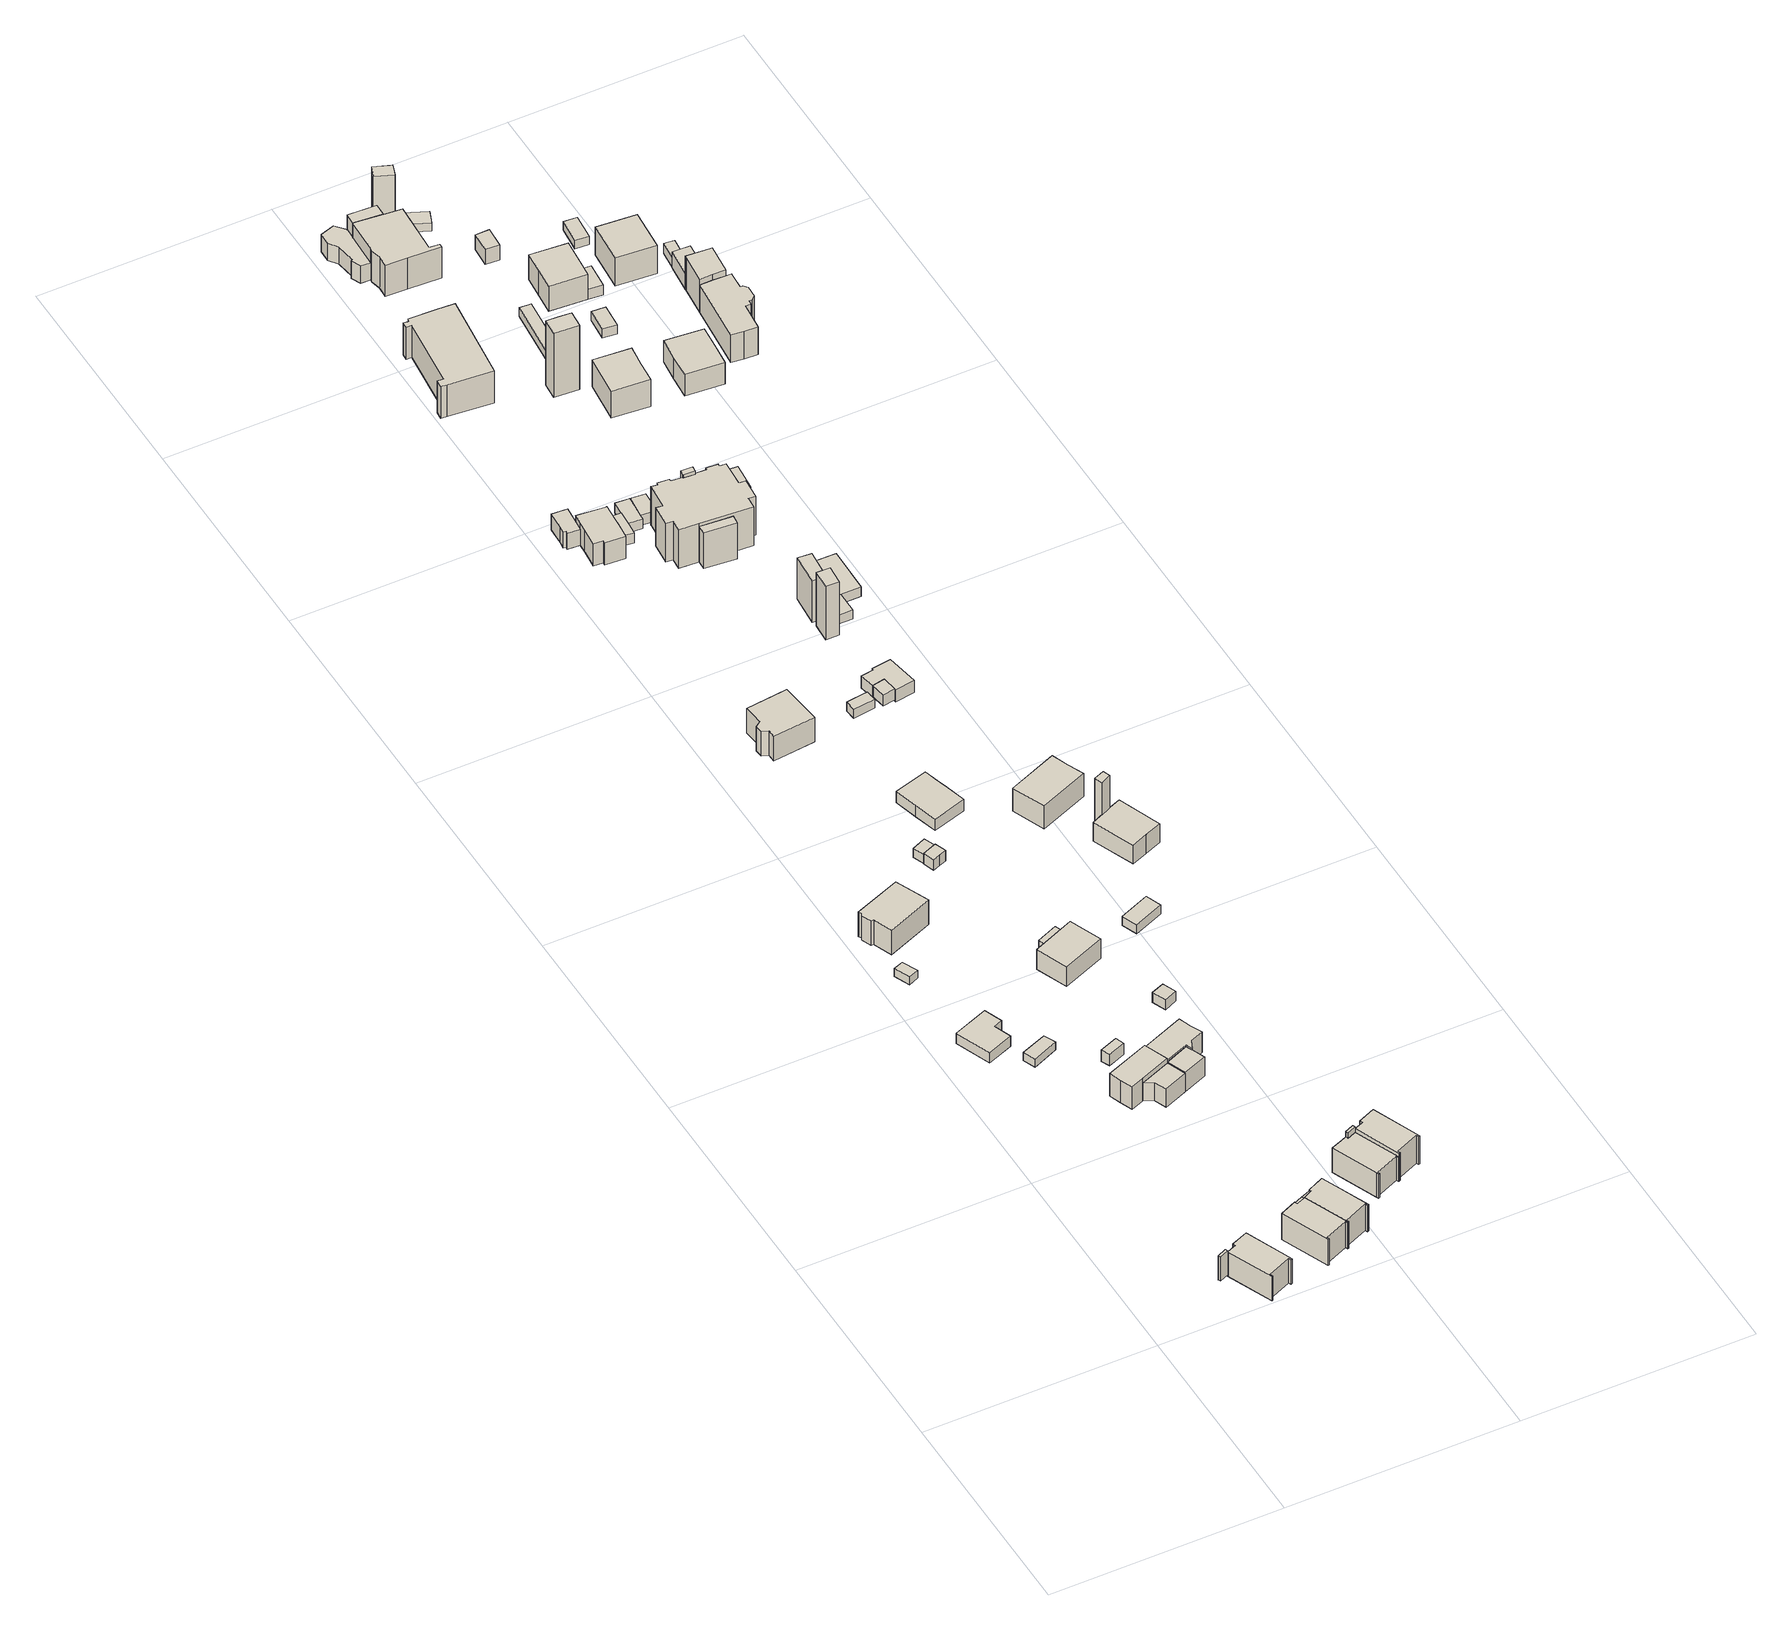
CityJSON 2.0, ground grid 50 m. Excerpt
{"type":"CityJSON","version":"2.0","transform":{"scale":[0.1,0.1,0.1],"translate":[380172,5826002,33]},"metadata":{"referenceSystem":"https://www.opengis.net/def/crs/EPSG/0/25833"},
"CityObjects":{
"building1":{"type":"Building","attributes":{"Gemeindeschluessel":"11000012","BezugspunktDach":"2200","function":"51009_1610","measuredHeight":6.21,"storeysAboveGround":0},"address":[{"country":"Germany","locality":"Berlin"}],"geometry":[{"type":"Solid","lod":"1","boundaries":[[[[0,1,2,3]],[[4,5,6,7]],[[4,7,3,2]],[[5,4,2,1]],[[6,5,1,0]],[[7,6,0,3]]]]}]},
"building2":{"type":"Building","attributes":{"Gemeindeschluessel":"11000012","BezugspunktDach":"2200","function":"51009_1610","measuredHeight":3,"storeysAboveGround":0},"address":[{"country":"Germany","locality":"Berlin"}],"geometry":[{"type":"Solid","lod":"1","boundaries":[[[[8,9,10,11]],[[12,13,5,4]],[[12,4,11,10]],[[13,12,10,9]],[[5,13,9,8]],[[4,5,8,11]]]]}]},
"building3":{"type":"Building","attributes":{"Gemeindeschluessel":"11000012","BezugspunktDach":"2200","function":"31001_1010","measuredHeight":7.41,"storeysAboveGround":2},"address":[{"country":"Germany","locality":"Berlin","thoroughfareNumber":"28G","thoroughfareName":"Beatestraße"}],"geometry":[{"type":"Solid","lod":"1","boundaries":[[[[14,15,16,17,18,19,20,21,22,23]],[[24,25,26,27,28,29,30,31,32,33]],[[24,33,23,22]],[[25,24,22,21]],[[26,25,21,20]],[[27,26,20,19]],[[28,27,19,18]],[[29,28,18,17]],[[30,29,17,16]],[[31,30,16,15]],[[32,31,15,14]],[[33,32,14,23]]]]}]},
"building4":{"type":"Building","attributes":{"Gemeindeschluessel":"11000012","BezugspunktDach":"2200","function":"31001_1010","measuredHeight":2.62,"storeysAboveGround":1},"address":[{"country":"Germany","locality":"Berlin","thoroughfareNumber":"32 (1)","thoroughfareName":"Beatestraße"}],"geometry":[{"type":"Solid","lod":"1","boundaries":[[[[34,35,36,37,38,39]],[[40,41,42,43,44,45]],[[40,45,39,38]],[[41,40,38,37]],[[42,41,37,36]],[[43,42,36,35]],[[44,43,35,34]],[[45,44,34,39]]]]}]},
"building5":{"type":"Building","attributes":{"Gemeindeschluessel":"11000012","BezugspunktDach":"2200","function":"31001_2000","measuredHeight":1.93,"storeysAboveGround":1},"address":[{"country":"Germany","locality":"Berlin","thoroughfareNumber":"32A (2)","thoroughfareName":"Beatestraße"}],"geometry":[{"type":"Solid","lod":"1","boundaries":[[[[46,47,48,49]],[[50,51,52,53]],[[50,53,49,48]],[[51,50,48,47]],[[52,51,47,46]],[[53,52,46,49]]]]}]},
"building6":{"type":"Building","attributes":{"Gemeindeschluessel":"11000012","BezugspunktDach":"2200","function":"31001_1010","measuredHeight":6.67,"storeysAboveGround":2},"address":[{"country":"Germany","locality":"Berlin","thoroughfareNumber":"28H","thoroughfareName":"Beatestraße"}],"geometry":[{"type":"Solid","lod":"1","boundaries":[[[[54,55,56,57,58,59,60,61,62,63]],[[64,65,66,67,68,69,70,71,72,73]],[[64,73,63,62]],[[65,64,62,61]],[[66,65,61,60]],[[67,66,60,59]],[[68,67,59,58]],[[69,68,58,57]],[[70,69,57,56]],[[71,70,56,55]],[[72,71,55,54]],[[73,72,54,63]]]]}]},
"building7":{"type":"Building","attributes":{"Gemeindeschluessel":"11000012","BezugspunktDach":"2200","function":"31001_2463","measuredHeight":2.04,"storeysAboveGround":1},"address":[{"country":"Germany","locality":"Berlin","thoroughfareNumber":"31 (1)","thoroughfareName":"Beatestraße"}],"geometry":[{"type":"Solid","lod":"1","boundaries":[[[[74,75,76,77]],[[78,79,80,81]],[[78,81,77,76]],[[79,78,76,75]],[[80,79,75,74]],[[81,80,74,77]]]]}]},
"building8":{"type":"Building","attributes":{"Gemeindeschluessel":"11000012","BezugspunktDach":"2200","function":"51009_1610","measuredHeight":6.1,"storeysAboveGround":0},"address":[{"country":"Germany","locality":"Berlin"}],"geometry":[{"type":"Solid","lod":"1","boundaries":[[[[82,83,84,85]],[[86,87,88,89]],[[86,89,85,84]],[[87,86,84,83]],[[88,87,83,82]],[[89,88,82,85]]]]}]},
"building9":{"type":"Building","attributes":{"Gemeindeschluessel":"11000012","BezugspunktDach":"2200","function":"51009_1610","measuredHeight":6.1,"storeysAboveGround":0},"address":[{"country":"Germany","locality":"Berlin"}],"geometry":[{"type":"Solid","lod":"1","boundaries":[[[[83,90,91,84]],[[92,93,87,86]],[[92,86,84,91]],[[93,92,91,90]],[[87,93,90,83]],[[86,87,83,84]]]]}]},
"building10":{"type":"Building","attributes":{"Gemeindeschluessel":"11000012","BezugspunktDach":"2200","function":"31001_1010","measuredHeight":7.32,"storeysAboveGround":1},"address":[{"country":"Germany","locality":"Berlin","thoroughfareNumber":"33","thoroughfareName":"Beatestraße"}],"geometry":[{"type":"Solid","lod":"1","boundaries":[[[[94,95,96,97,98,99,100,101]],[[102,103,104,105,106,107,108,109]],[[102,109,101,100]],[[103,102,100,99]],[[104,103,99,98]],[[105,104,98,97]],[[106,105,97,96]],[[107,106,96,95]],[[108,107,95,94]],[[109,108,94,101]]]]}]},
"building11":{"type":"Building","attributes":{"Gemeindeschluessel":"11000012","BezugspunktDach":"2200","function":"31001_1010","measuredHeight":6.8,"storeysAboveGround":2},"address":[{"country":"Germany","locality":"Berlin","thoroughfareNumber":"28J","thoroughfareName":"Beatestraße"}],"geometry":[{"type":"Solid","lod":"1","boundaries":[[[[110,111,112,113,114,115,116,117,118,119]],[[120,121,122,123,124,125,126,127,67,66]],[[120,66,119,118]],[[121,120,118,117]],[[122,121,117,116]],[[123,122,116,115]],[[124,123,115,114]],[[125,124,114,113]],[[126,125,113,112]],[[127,126,112,111]],[[67,127,111,110]],[[66,67,110,119]]]]}]},
"building12":{"type":"Building","attributes":{"Gemeindeschluessel":"11000012","function":"31001_1010"},"address":[{"country":"Germany","locality":"Berlin","thoroughfareNumber":"30A","thoroughfareName":"Beatestraße"}],"children":["building12-1","building12-2"]},
"building12-1":{"type":"BuildingPart","attributes":{"BezugspunktDach":"2200","measuredHeight":6.79,"storeysAboveGround":1},"parents":["building12"],"geometry":[{"type":"MultiSurface","lod":"1","boundaries":[[[128,129,130,131,132,133,134]],[[135,136,137,138,139,140,141]],[[135,141,134,133]],[[136,135,133,132]],[[137,136,132,131]],[[138,142,143,131,130]],[[139,138,130,129]],[[140,139,129,128]],[[141,140,128,134]],[[143,142,138,137]]]}]},
"building12-2":{"type":"BuildingPart","attributes":{"BezugspunktDach":"2200","measuredHeight":4.73,"storeysAboveGround":1},"parents":["building12"],"geometry":[{"type":"Solid","lod":"1","boundaries":[[[[144,145,146,143,142]],[[137,147,148,149,138]],[[147,137,143,146]],[[148,147,146,145]],[[149,148,145,144]],[[138,149,144,142]],[[142,143,137,138]]]]}]},
"building13":{"type":"Building","attributes":{"Gemeindeschluessel":"11000012","BezugspunktDach":"2200","function":"31001_2000","measuredHeight":2.87,"storeysAboveGround":1},"address":[{"country":"Germany","locality":"Berlin","thoroughfareNumber":"31 (2)","thoroughfareName":"Beatestraße"}],"geometry":[{"type":"Solid","lod":"1","boundaries":[[[[150,151,152,153]],[[154,155,156,157]],[[154,157,153,152]],[[155,154,152,151]],[[156,155,151,150]],[[157,156,150,153]]]]}]},
"building14":{"type":"Building","attributes":{"Gemeindeschluessel":"11000012","function":"31001_1010"},"address":[{"country":"Germany","locality":"Berlin","thoroughfareNumber":"30B","thoroughfareName":"Beatestraße"}],"children":["building14-1","building14-2"]},
"building14-1":{"type":"BuildingPart","attributes":{"BezugspunktDach":"2200","measuredHeight":6.43,"storeysAboveGround":1},"parents":["building14"],"geometry":[{"type":"MultiSurface","lod":"1","boundaries":[[[158,159,160,161,162,163,164,165,166]],[[167,168,169,170,171,172,137,136,135]],[[167,135,166,165]],[[168,167,165,164]],[[169,168,164,163]],[[170,169,163,162]],[[171,170,162,161]],[[173,174,175,171,161,160]],[[137,172,160,159],[137,176,174,172]],[[136,137,159,158]],[[135,136,158,166]],[[172,171,175,174,173]],[[176,137,172,174]]]}]},
"building14-2":{"type":"BuildingPart","attributes":{"BezugspunktDach":"2200","measuredHeight":4.87,"storeysAboveGround":1},"parents":["building14"],"geometry":[{"type":"Solid","lod":"1","boundaries":[[[[177,178,175,174,176]],[[172,171,179,147,137]],[[179,171,175,178]],[[147,179,178,177]],[[137,147,177,176]],[[174,172,137,176]],[[171,172,174,175]]]]}]},
"building15":{"type":"Building","attributes":{"Gemeindeschluessel":"11000012","BezugspunktDach":"2200","function":"31001_1010","measuredHeight":6.65,"storeysAboveGround":2},"address":[{"country":"Germany","locality":"Berlin","thoroughfareNumber":"28K","thoroughfareName":"Beatestraße"}],"geometry":[{"type":"Solid","lod":"1","boundaries":[[[[180,181,182,183,184,185,186,187,188,189,190,191,192]],[[193,194,195,196,197,198,199,200,201,202,203,204,205]],[[193,205,192,191]],[[194,193,191,190]],[[195,194,190,189]],[[196,195,189,188]],[[197,196,188,187]],[[198,197,187,186]],[[199,198,186,185]],[[200,199,185,184]],[[201,200,184,183]],[[202,201,183,182]],[[203,202,182,181]],[[204,203,181,180]],[[205,204,180,192]]]]}]},
"building16":{"type":"Building","attributes":{"Gemeindeschluessel":"11000012","BezugspunktDach":"2200","function":"51009_1610","measuredHeight":7.13,"storeysAboveGround":0},"address":[{"country":"Germany","locality":"Berlin"}],"geometry":[{"type":"Solid","lod":"1","boundaries":[[[[206,207,208,209]],[[210,211,212,213]],[[210,213,209,208]],[[211,210,208,207]],[[212,211,207,206]],[[213,212,206,209]]]]}]},
"building17":{"type":"Building","attributes":{"Gemeindeschluessel":"11000012","BezugspunktDach":"2200","function":"31001_1010","measuredHeight":5.87,"storeysAboveGround":1},"address":[{"country":"Germany","locality":"Berlin","thoroughfareNumber":"5A","thoroughfareName":"Theresenweg"}],"geometry":[{"type":"Solid","lod":"1","boundaries":[[[[214,215,216,217,218]],[[219,220,221,222,223]],[[219,223,218,217]],[[220,219,217,216]],[[221,220,216,215]],[[222,221,215,214]],[[223,222,214,218]]]]}]},
"building18":{"type":"Building","attributes":{"Gemeindeschluessel":"11000012","BezugspunktDach":"2200","function":"31001_2463","measuredHeight":1.94,"storeysAboveGround":1},"address":[{"country":"Germany","locality":"Berlin","thoroughfareNumber":"5A (1)","thoroughfareName":"Theresenweg"}],"geometry":[{"type":"Solid","lod":"1","boundaries":[[[[224,225,226,227]],[[228,229,230,231]],[[228,231,227,226]],[[229,228,226,225]],[[230,229,225,224]],[[231,230,224,227]]]]}]},
"building19":{"type":"Building","attributes":{"Gemeindeschluessel":"11000012","BezugspunktDach":"2200","function":"31001_2723","measuredHeight":2.32,"storeysAboveGround":1},"address":[{"country":"Germany","locality":"Berlin","thoroughfareNumber":"34A (1)","thoroughfareName":"Beatestraße"}],"geometry":[{"type":"Solid","lod":"1","boundaries":[[[[232,233,234,235]],[[236,237,238,239]],[[236,239,235,234]],[[237,236,234,233]],[[238,237,233,232]],[[239,238,232,235]]]]}]},
"building20":{"type":"Building","attributes":{"Gemeindeschluessel":"11000012","BezugspunktDach":"2200","function":"31001_2000","measuredHeight":3.48,"storeysAboveGround":1},"address":[{"country":"Germany","locality":"Berlin","thoroughfareNumber":"33 (1)","thoroughfareName":"Beatestraße"}],"geometry":[{"type":"Solid","lod":"1","boundaries":[[[[240,241,242,243,244,245]],[[246,247,248,249,250,251]],[[246,251,245,244]],[[247,246,244,243]],[[248,247,243,242]],[[249,248,242,241]],[[250,249,241,240]],[[251,250,240,245]]]]}]},
"building21":{"type":"Building","attributes":{"Gemeindeschluessel":"11000012","BezugspunktDach":"2200","function":"51009_1610","measuredHeight":3,"storeysAboveGround":0},"address":[{"country":"Germany","locality":"Berlin"}],"geometry":[{"type":"Solid","lod":"1","boundaries":[[[[252,253,254,255]],[[256,257,258,259]],[[256,259,255,254]],[[257,256,254,253]],[[258,257,253,252]],[[259,258,252,255]]]]}]},
"building22":{"type":"Building","attributes":{"Gemeindeschluessel":"11000012","BezugspunktDach":"2200","function":"31001_1010","measuredHeight":7.22,"storeysAboveGround":2},"address":[{"country":"Germany","locality":"Berlin","thoroughfareNumber":"28L","thoroughfareName":"Beatestraße"}],"geometry":[{"type":"Solid","lod":"1","boundaries":[[[[260,261,262,263,264,265,266,267,268,269]],[[270,271,272,273,274,275,276,277,198,196]],[[270,196,269,268]],[[271,270,268,267]],[[272,271,267,266]],[[273,272,266,265]],[[274,273,265,264]],[[275,274,264,263]],[[276,275,263,262]],[[277,276,262,261]],[[198,277,261,260]],[[196,198,260,269]]]]}]},
"building23":{"type":"Building","attributes":{"Gemeindeschluessel":"11000012","BezugspunktDach":"2200","function":"31001_1010","measuredHeight":8.98,"storeysAboveGround":2},"address":[{"country":"Germany","locality":"Berlin","thoroughfareNumber":"36A","thoroughfareName":"Beatestraße"}],"geometry":[{"type":"Solid","lod":"1","boundaries":[[[[278,279,280,281,282,283,284,285,286,287]],[[288,289,290,291,292,293,294,295,296,297]],[[288,297,287,286]],[[289,288,286,285]],[[290,289,285,284]],[[291,290,284,283]],[[292,291,283,282]],[[293,292,282,281]],[[294,293,281,280]],[[295,294,280,279]],[[296,295,279,278]],[[297,296,278,287]]]]}]},
"building24":{"type":"Building","attributes":{"Gemeindeschluessel":"11000012","BezugspunktDach":"2200","function":"31001_2000","measuredHeight":2.51,"storeysAboveGround":1},"address":[{"country":"Germany","locality":"Berlin","thoroughfareNumber":"31 (3)","thoroughfareName":"Beatestraße"}],"geometry":[{"type":"Solid","lod":"1","boundaries":[[[[298,299,300,301]],[[302,303,304,305]],[[302,305,301,300]],[[303,302,300,299]],[[304,303,299,298]],[[305,304,298,301]]]]}]},
"building25":{"type":"Building","attributes":{"Gemeindeschluessel":"11000012","BezugspunktDach":"2200","function":"31001_1313","measuredHeight":3.42,"storeysAboveGround":1},"address":[{"country":"Germany","locality":"Berlin","thoroughfareNumber":"34A","thoroughfareName":"Beatestraße"}],"geometry":[{"type":"Solid","lod":"1","boundaries":[[[[306,307,308,309,310,311,312]],[[313,314,315,316,317,318,319]],[[313,319,312,311]],[[314,313,311,310]],[[315,314,310,309]],[[316,315,309,308]],[[317,316,308,307]],[[318,317,307,306]],[[319,318,306,312]]]]}]},
"building26":{"type":"Building","attributes":{"Gemeindeschluessel":"11000012","BezugspunktDach":"2200","function":"31001_2463","measuredHeight":4.14,"storeysAboveGround":1},"address":[{"country":"Germany","locality":"Berlin","thoroughfareNumber":"24B (1)","thoroughfareName":"Jörsstraße"}],"geometry":[{"type":"Solid","lod":"1","boundaries":[[[[320,321,322,323,324,325,326,327]],[[328,329,330,331,332,333,334,335]],[[328,335,327,326]],[[329,328,326,325]],[[330,329,325,324]],[[331,330,324,323]],[[332,331,323,322]],[[333,332,322,321]],[[334,333,321,320]],[[335,334,320,327]]]]}]},
"building27":{"type":"Building","attributes":{"Gemeindeschluessel":"11000012","BezugspunktDach":"2200","function":"31001_1010","measuredHeight":6.91,"storeysAboveGround":2},"address":[{"country":"Germany","locality":"Berlin","thoroughfareNumber":"24C","thoroughfareName":"Jörsstraße"}],"geometry":[{"type":"Solid","lod":"1","boundaries":[[[[336,337,338,339,340,341,342,343,344,345,346]],[[347,332,331,348,349,350,351,352,353,354,355]],[[347,355,346,345]],[[332,347,345,344]],[[331,332,344,343]],[[348,331,343,342]],[[349,348,342,341]],[[350,349,341,340]],[[351,350,340,339]],[[352,351,339,338]],[[353,352,338,337]],[[354,353,337,336]],[[355,354,336,346]]]]}]},
"building28":{"type":"Building","attributes":{"Gemeindeschluessel":"11000012","BezugspunktDach":"2200","function":"31001_2463","measuredHeight":2.36,"storeysAboveGround":1},"address":[{"country":"Germany","locality":"Berlin","thoroughfareNumber":"6B (1)","thoroughfareName":"Theresenweg"}],"geometry":[{"type":"Solid","lod":"1","boundaries":[[[[356,357,358,359]],[[360,361,362,363]],[[360,363,359,358]],[[361,360,358,357]],[[362,361,357,356]],[[363,362,356,359]]]]}]},
"building29":{"type":"Building","attributes":{"Gemeindeschluessel":"11000012","BezugspunktDach":"2200","function":"31001_2463","measuredHeight":2.51,"storeysAboveGround":1},"address":[{"country":"Germany","locality":"Berlin","thoroughfareNumber":"3 (1)","thoroughfareName":"Theresenweg"}],"geometry":[{"type":"Solid","lod":"1","boundaries":[[[[364,365,366,367,368]],[[369,370,371,372,373]],[[369,373,368,367]],[[370,369,367,366]],[[371,370,366,365]],[[372,371,365,364]],[[373,372,364,368]]]]}]},
"building30":{"type":"Building","attributes":{"Gemeindeschluessel":"11000012","BezugspunktDach":"2200","function":"31001_2463","measuredHeight":2.53,"storeysAboveGround":1},"address":[{"country":"Germany","locality":"Berlin","thoroughfareNumber":"24C (1)","thoroughfareName":"Jörsstraße"}],"geometry":[{"type":"Solid","lod":"1","boundaries":[[[[374,375,376,377,378,379,380]],[[381,382,383,384,385,386,387]],[[381,387,380,379]],[[382,381,379,378]],[[383,382,378,377]],[[384,383,377,376]],[[385,384,376,375]],[[386,385,375,374]],[[387,386,374,380]]]]}]},
"building31":{"type":"Building","attributes":{"Gemeindeschluessel":"11000012","BezugspunktDach":"2200","function":"51009_1610","measuredHeight":2.84,"storeysAboveGround":0},"address":[{"country":"Germany","locality":"Berlin"}],"geometry":[{"type":"Solid","lod":"1","boundaries":[[[[388,389,390,391]],[[392,393,394,395]],[[392,395,391,390]],[[393,392,390,389]],[[394,393,389,388]],[[395,394,388,391]]]]}]},
"building32":{"type":"Building","attributes":{"Gemeindeschluessel":"11000012","BezugspunktDach":"2200","function":"31001_2463","measuredHeight":2.5,"storeysAboveGround":1},"address":[{"country":"Germany","locality":"Berlin","thoroughfareNumber":"25 (1)","thoroughfareName":"Jörsstraße"}],"geometry":[{"type":"Solid","lod":"1","boundaries":[[[[396,397,398,399,376,375]],[[400,401,402,403,404,405]],[[400,405,375,376]],[[401,400,376,399]],[[402,401,399,398]],[[403,402,398,397]],[[404,403,397,396]],[[405,404,396,375]]]]}]},
"building33":{"type":"Building","attributes":{"Gemeindeschluessel":"11000012","BezugspunktDach":"2200","function":"31001_1010","measuredHeight":7.06,"storeysAboveGround":1},"address":[{"country":"Germany","locality":"Berlin","thoroughfareNumber":"4","thoroughfareName":"Theresenweg"}],"geometry":[{"type":"Solid","lod":"1","boundaries":[[[[406,407,408,409,410]],[[411,412,413,414,415]],[[411,415,410,409]],[[412,411,409,408]],[[413,412,408,407]],[[414,413,407,406]],[[415,414,406,410]]]]}]},
"building34":{"type":"Building","attributes":{"Gemeindeschluessel":"11000012","BezugspunktDach":"2200","function":"31001_1010","measuredHeight":3.03,"storeysAboveGround":1},"address":[{"country":"Germany","locality":"Berlin","thoroughfareNumber":"3","thoroughfareName":"Theresenweg"}],"geometry":[{"type":"Solid","lod":"1","boundaries":[[[[391,390,389,416,417,418,419,420,421]],[[422,423,424,425,426,427,428,429,430]],[[422,430,421,420]],[[423,422,420,419]],[[424,423,419,418]],[[425,424,418,417]],[[426,425,417,416]],[[427,426,416,389]],[[428,427,389,390]],[[429,428,390,391]],[[430,429,391,421]]]]}]},
"building35":{"type":"Building","attributes":{"Gemeindeschluessel":"11000012","BezugspunktDach":"2200","function":"51009_1610","measuredHeight":2.53,"storeysAboveGround":0},"address":[{"country":"Germany","locality":"Berlin"}],"geometry":[{"type":"Solid","lod":"1","boundaries":[[[[431,432,398,433,397]],[[434,435,436,437,438]],[[434,438,397,433]],[[435,434,433,398]],[[436,435,398,432]],[[437,436,432,431]],[[438,437,431,397]]]]}]},
"building36":{"type":"Building","attributes":{"Gemeindeschluessel":"11000012","BezugspunktDach":"2200","function":"31001_1010","measuredHeight":9.89,"storeysAboveGround":2},"address":[{"country":"Germany","locality":"Berlin","thoroughfareNumber":"3","thoroughfareName":"Jörsstraße"}],"geometry":[{"type":"Solid","lod":"1","boundaries":[[[[439,440,441,442,443,444,445,446,447,448,449,450]],[[451,452,453,454,455,456,457,458,459,460,461,462]],[[451,462,450,449]],[[452,451,449,448]],[[453,452,448,447]],[[454,453,447,446]],[[455,454,446,445]],[[456,455,445,444]],[[457,456,444,443]],[[458,457,443,442]],[[459,458,442,441]],[[460,459,441,440]],[[461,460,440,439]],[[462,461,439,450]]]]}]},
"building37":{"type":"Building","attributes":{"Gemeindeschluessel":"11000012","BezugspunktDach":"2200","function":"31001_2000","measuredHeight":12.91,"storeysAboveGround":1},"address":[{"country":"Germany","locality":"Berlin","thoroughfareNumber":"5B (2)","thoroughfareName":"Theresenweg"}],"geometry":[{"type":"Solid","lod":"1","boundaries":[[[[463,464,465,466]],[[467,468,469,470]],[[467,470,466,465]],[[468,467,465,464]],[[469,468,464,463]],[[470,469,463,466]]]]}]},
"building38":{"type":"Building","attributes":{"Gemeindeschluessel":"11000012","BezugspunktDach":"2200","function":"31001_1010","measuredHeight":5.83,"storeysAboveGround":1},"address":[{"country":"Germany","locality":"Berlin","thoroughfareNumber":"5B","thoroughfareName":"Theresenweg"}],"geometry":[{"type":"Solid","lod":"1","boundaries":[[[[471,472,473,474,475,476,477,478]],[[479,480,481,482,483,484,485,486]],[[479,486,478,477]],[[480,479,477,476]],[[481,480,476,475]],[[482,481,475,474]],[[483,482,474,473]],[[484,483,473,472]],[[485,484,472,471]],[[486,485,471,478]]]]}]},
"building39":{"type":"Building","attributes":{"Gemeindeschluessel":"11000012","BezugspunktDach":"2200","function":"31001_2000","measuredHeight":13.74,"storeysAboveGround":1},"address":[{"country":"Germany","locality":"Berlin","thoroughfareNumber":"37 (3)","thoroughfareName":"Beatestraße"}],"geometry":[{"type":"Solid","lod":"1","boundaries":[[[[487,488,489,490]],[[491,492,493,494]],[[491,494,490,489]],[[492,491,489,488]],[[493,492,488,487]],[[494,493,487,490]]]]}]},
"building40":{"type":"Building","attributes":{"Gemeindeschluessel":"11000012","function":"31001_1010"},"address":[{"country":"Germany","locality":"Berlin","thoroughfareNumber":"25","thoroughfareName":"Jörsstraße"}],"children":["building40-1","building40-2"]},
"building40-1":{"type":"BuildingPart","attributes":{"BezugspunktDach":"2200","measuredHeight":12.41,"storeysAboveGround":3},"parents":["building40"],"geometry":[{"type":"MultiSurface","lod":"1","boundaries":[[[495,496,497,498,499,500,501,502,503,504,505,506,507,508,509,510,511,512,513,514,515,516,517,518,519,520,521]],[[522,523,524,525,526,527,528,529,530,531,532,533,534,535,536,537,538,539,540,541,542,543,544,545,546,547,548]],[[522,548,521,520]],[[523,522,520,519]],[[524,523,519,518]],[[525,524,518,517]],[[526,525,517,516]],[[527,526,516,515]],[[528,527,515,514]],[[529,528,514,513]],[[530,529,513,512]],[[531,530,512,511]],[[532,531,511,510]],[[533,532,510,509]],[[534,533,509,508]],[[535,534,508,507]],[[536,535,507,506]],[[537,536,506,505]],[[538,537,505,504]],[[539,538,504,503]],[[540,539,503,502]],[[541,540,502,501]],[[542,541,501,500]],[[543,542,500,499]],[[544,543,499,498]],[[545,549,550,551,544,498,497]],[[546,545,497,496]],[[547,546,496,495]],[[548,547,495,521]],[[551,550,549,545]]]}]},
"building40-2":{"type":"BuildingPart","attributes":{"BezugspunktDach":"2200","measuredHeight":9.13,"storeysAboveGround":3},"parents":["building40"],"geometry":[{"type":"Solid","lod":"1","boundaries":[[[[552,550,549,553]],[[545,551,554,555]],[[545,555,553,549]],[[554,551,550,552]],[[555,554,552,553]],[[551,545,549,550]]]]}]},
"building41":{"type":"Building","attributes":{"Gemeindeschluessel":"11000012","BezugspunktDach":"2200","function":"31001_2463","measuredHeight":10.69,"storeysAboveGround":1},"address":[{"country":"Germany","locality":"Berlin","thoroughfareNumber":"25 (4)","thoroughfareName":"Jörsstraße"}],"geometry":[{"type":"Solid","lod":"1","boundaries":[[[[556,557,558,559]],[[560,561,562,563]],[[560,563,559,558]],[[561,560,558,557]],[[562,561,557,556]],[[563,562,556,559]]]]}]},
"building42":{"type":"Building","attributes":{"Gemeindeschluessel":"11000012","BezugspunktDach":"2200","function":"51009_1610","measuredHeight":10.63,"storeysAboveGround":0},"address":[{"country":"Germany","locality":"Berlin"}],"geometry":[{"type":"Solid","lod":"1","boundaries":[[[[564,565,566,567,568,569]],[[570,571,572,573,574,575]],[[570,575,569,568]],[[571,570,568,567]],[[572,571,567,566]],[[573,572,566,565]],[[574,573,565,564]],[[575,574,564,569]]]]}]},
"building43":{"type":"Building","attributes":{"Gemeindeschluessel":"11000012","BezugspunktDach":"2200","function":"31001_2000","measuredHeight":2.35,"storeysAboveGround":1},"address":[{"country":"Germany","locality":"Berlin","thoroughfareNumber":"2 (2)","thoroughfareName":"Theresenweg"}],"geometry":[{"type":"Solid","lod":"1","boundaries":[[[[576,577,578,579]],[[580,581,582,583]],[[580,583,579,578]],[[581,580,578,577]],[[582,581,577,576]],[[583,582,576,579]]]]}]},
"building44":{"type":"Building","attributes":{"Gemeindeschluessel":"11000012","BezugspunktDach":"2200","function":"31001_2000","measuredHeight":2.39,"storeysAboveGround":1},"address":[{"country":"Germany","locality":"Berlin","thoroughfareNumber":"2 (1)","thoroughfareName":"Theresenweg"}],"geometry":[{"type":"Solid","lod":"1","boundaries":[[[[578,577,584,585,586,587]],[[588,589,590,591,592,593]],[[588,593,587,586]],[[589,588,586,585]],[[590,589,585,584]],[[591,590,584,577]],[[592,591,577,578]],[[593,592,578,587]]]]}]},
"building45":{"type":"Building","attributes":{"Gemeindeschluessel":"11000012","function":"31001_1010"},"address":[{"country":"Germany","locality":"Berlin","thoroughfareNumber":"41","thoroughfareName":"Beatestraße"}],"children":["building45-1","building45-2","building45-3"]},
"building45-1":{"type":"BuildingPart","attributes":{"BezugspunktDach":"2200","measuredHeight":9.05,"storeysAboveGround":2},"parents":["building45"],"geometry":[{"type":"MultiSurface","lod":"1","boundaries":[[[594,595,596,597,598,599,600,601,602,603,604,605]],[[606,607,608,609,610,611,612,613,614,615,616,617]],[[606,617,605,604]],[[618,619,606,604,603]],[[610,609,601,600]],[[611,610,600,599]],[[612,611,599,598]],[[613,612,598,597]],[[614,613,597,596]],[[615,614,596,595]],[[616,615,595,594]],[[617,616,594,605]],[[607,606,619,618]],[[608,607,603,602]],[[609,620,608,602,601]]]}]},
"building45-2":{"type":"BuildingPart","attributes":{"BezugspunktDach":"2200","measuredHeight":4.41,"storeysAboveGround":2},"parents":["building45"],"geometry":[{"type":"MultiSurface","lod":"1","boundaries":[[[621,622,623,624,619,625,626,627,628]],[[629,630,631,632,633,634,635,636,637]],[[629,637,628,627]],[[630,629,627,626]],[[631,630,626,625]],[[632,631,625,638,607,606]],[[633,632,619,624]],[[634,633,624,623]],[[635,634,623,622]],[[636,635,622,621]],[[637,636,621,628]],[[606,607,618,619,639]],[[618,607,638,625]]]}]},
"building45-3":{"type":"BuildingPart","attributes":{"BezugspunktDach":"2200","measuredHeight":8.1,"storeysAboveGround":2},"parents":["building45"],"geometry":[{"type":"MultiSurface","lod":"1","boundaries":[[[640,641,642,643]],[[638,644,609,607]],[[645,625,618,643,642]],[[644,638,642,641]],[[609,644,641,640]],[[603,602,601,640,643]],[[638,607,618,625,645]],[[607,608,602,603]],[[646,608,609,601,602]]]}]},
"building46":{"type":"Building","attributes":{"Gemeindeschluessel":"11000012","BezugspunktDach":"2200","function":"31001_2000","measuredHeight":18.34,"storeysAboveGround":1},"address":[{"country":"Germany","locality":"Berlin","thoroughfareNumber":"3 (1)","thoroughfareName":"Jörsstraße"}],"geometry":[{"type":"Solid","lod":"1","boundaries":[[[[647,648,649,650,651]],[[652,653,654,655,656]],[[652,656,651,650]],[[653,652,650,649]],[[654,653,649,648]],[[655,654,648,647]],[[656,655,647,651]]]]}]},
"building47":{"type":"Building","attributes":{"Gemeindeschluessel":"11000012","BezugspunktDach":"2200","function":"31001_2463","measuredHeight":2.78,"storeysAboveGround":1},"address":[{"country":"Germany","locality":"Berlin","thoroughfareNumber":"25 (3)","thoroughfareName":"Jörsstraße"}],"geometry":[{"type":"Solid","lod":"1","boundaries":[[[[657,658,659,660]],[[661,662,663,664]],[[661,664,660,659]],[[662,661,659,658]],[[663,662,658,657]],[[664,663,657,660]]]]}]},
"building48":{"type":"Building","attributes":{"Gemeindeschluessel":"11000012","BezugspunktDach":"2200","function":"31001_2000","measuredHeight":2.58,"storeysAboveGround":1},"address":[{"country":"Germany","locality":"Berlin","thoroughfareNumber":"3 (2)","thoroughfareName":"Jörsstraße"}],"geometry":[{"type":"Solid","lod":"1","boundaries":[[[[665,666,667,668,669,670]],[[671,672,673,674,675,676]],[[671,676,670,669]],[[672,671,669,668]],[[673,672,668,667]],[[674,673,667,666]],[[675,674,666,665]],[[676,675,665,670]]]]}]},
"building49":{"type":"Building","attributes":{"Gemeindeschluessel":"11000012","BezugspunktDach":"2200","function":"31001_1010","measuredHeight":8.38,"storeysAboveGround":1},"address":[{"country":"Germany","locality":"Berlin","thoroughfareNumber":"2C","thoroughfareName":"Jörsstraße"}],"geometry":[{"type":"Solid","lod":"1","boundaries":[[[[677,678,679,680,681]],[[682,683,684,685,686]],[[682,686,681,680]],[[683,682,680,679]],[[684,683,679,678]],[[685,684,678,677]],[[686,685,677,681]]]]}]},
"building50":{"type":"Building","attributes":{"Gemeindeschluessel":"11000012","BezugspunktDach":"2200","function":"51009_1610","measuredHeight":14.4,"storeysAboveGround":0},"address":[{"country":"Germany","locality":"Berlin"}],"geometry":[{"type":"Solid","lod":"1","boundaries":[[[[687,688,689,690]],[[691,692,693,694]],[[691,694,690,689]],[[692,691,689,688]],[[693,692,688,687]],[[694,693,687,690]]]]}]},
"building51":{"type":"Building","attributes":{"Gemeindeschluessel":"11000012","BezugspunktDach":"2200","function":"31001_2723","measuredHeight":2.11,"storeysAboveGround":1},"address":[{"country":"Germany","locality":"Berlin","thoroughfareNumber":"41 (2)","thoroughfareName":"Beatestraße"}],"geometry":[{"type":"Solid","lod":"1","boundaries":[[[[695,696,697,698,699]],[[700,701,702,703,704]],[[700,704,699,698]],[[701,700,698,697]],[[702,701,697,696]],[[703,702,696,695]],[[704,703,695,699]]]]}]},
"building52":{"type":"Building","attributes":{"Gemeindeschluessel":"11000012","BezugspunktDach":"2200","function":"31001_2000","measuredHeight":3.71,"storeysAboveGround":1},"address":[{"country":"Germany","locality":"Berlin","thoroughfareNumber":"41 (3)","thoroughfareName":"Beatestraße"}],"geometry":[{"type":"Solid","lod":"1","boundaries":[[[[705,706,707,708]],[[709,710,711,712]],[[709,712,708,707]],[[710,709,707,706]],[[711,710,706,705]],[[712,711,705,708]]]]}]},
"building53":{"type":"Building","attributes":{"Gemeindeschluessel":"11000012","BezugspunktDach":"2200","function":"31001_2463","measuredHeight":2.33,"storeysAboveGround":1},"address":[{"country":"Germany","locality":"Berlin","thoroughfareNumber":"2C (1)","thoroughfareName":"Jörsstraße"}],"geometry":[{"type":"Solid","lod":"1","boundaries":[[[[713,714,715,716]],[[717,718,719,720]],[[717,720,716,715]],[[718,717,715,714]],[[719,718,714,713]],[[720,719,713,716]]]]}]},
"building54":{"type":"Building","attributes":{"Gemeindeschluessel":"11000012","BezugspunktDach":"2200","function":"31001_1010","measuredHeight":8.4,"storeysAboveGround":1},"address":[{"country":"Germany","locality":"Berlin","thoroughfareNumber":"2B","thoroughfareName":"Jörsstraße"}],"geometry":[{"type":"Solid","lod":"1","boundaries":[[[[721,722,723,724,725,726]],[[727,728,729,730,731,732]],[[727,732,726,725]],[[728,727,725,724]],[[729,728,724,723]],[[730,729,723,722]],[[731,730,722,721]],[[732,731,721,726]]]]}]},
"building55":{"type":"Building","attributes":{"Gemeindeschluessel":"11000012","BezugspunktDach":"2200","function":"31001_1010","measuredHeight":8.07,"storeysAboveGround":1},"address":[{"country":"Germany","locality":"Berlin","thoroughfareNumber":"2","thoroughfareName":"Jörsstraße"}],"geometry":[{"type":"Solid","lod":"1","boundaries":[[[[733,734,735,736,737,738]],[[739,740,741,742,743,744]],[[739,744,738,737]],[[740,739,737,736]],[[741,740,736,735]],[[742,741,735,734]],[[743,742,734,733]],[[744,743,733,738]]]]}]},
"building56":{"type":"Building","attributes":{"Gemeindeschluessel":"11000012","BezugspunktDach":"2200","function":"31001_2463","measuredHeight":3.06,"storeysAboveGround":1},"address":[{"country":"Germany","locality":"Berlin","thoroughfareNumber":"2B (1)","thoroughfareName":"Jörsstraße"}],"geometry":[{"type":"Solid","lod":"1","boundaries":[[[[745,746,747,748]],[[749,750,751,731]],[[749,731,748,747]],[[750,749,747,746]],[[751,750,746,745]],[[731,751,745,748]]]]}]},
"building57":{"type":"Building","attributes":{"Gemeindeschluessel":"11000012","BezugspunktDach":"2200","function":"31001_2463","measuredHeight":2.8,"storeysAboveGround":1},"address":[{"country":"Germany","locality":"Berlin","thoroughfareNumber":"2A (1)","thoroughfareName":"Jörsstraße"}],"geometry":[{"type":"Solid","lod":"1","boundaries":[[[[752,753,754,755]],[[756,757,758,759]],[[756,759,755,754]],[[757,756,754,753]],[[758,757,753,752]],[[759,758,752,755]]]]}]},
"building58":{"type":"Building","attributes":{"Gemeindeschluessel":"11000012","BezugspunktDach":"2200","function":"31001_1010","measuredHeight":8.74,"storeysAboveGround":1},"address":[{"country":"Germany","locality":"Berlin","thoroughfareNumber":"2A","thoroughfareName":"Jörsstraße"}],"geometry":[{"type":"Solid","lod":"1","boundaries":[[[[760,761,762,763]],[[764,765,766,767]],[[764,767,763,762]],[[765,764,762,761]],[[766,765,761,760]],[[767,766,760,763]]]]}]},
"building59":{"type":"Building","attributes":{"Gemeindeschluessel":"11000012","function":"31001_1010"},"address":[{"country":"Germany","locality":"Berlin","thoroughfareNumber":"1","thoroughfareName":"Jörsstraße"}],"children":["building59-1","building59-2","building59-3"]},
"building59-1":{"type":"BuildingPart","attributes":{"BezugspunktDach":"2200","measuredHeight":9.44,"storeysAboveGround":1},"parents":["building59"],"geometry":[{"type":"MultiSurface","lod":"1","boundaries":[[[768,769,770,771,772,773,774,775,776,777,778,779,780,781,782,783]],[[784,785,786,787,788,789,790,791,792,793,794,795,796,797,798,799]],[[784,799,783,782]],[[785,800,785,781]],[[787,786,780,779]],[[788,787,779,778]],[[789,788,778,777]],[[790,789,777,776]],[[791,790,776,775]],[[792,791,775,774]],[[793,792,774,773]],[[794,793,773,772]],[[795,794,772,771]],[[796,795,771,770]],[[797,796,770,769]],[[798,797,769,768]],[[799,798,768,783]],[[784,801,782,781,785,800]],[[786,785,781,780]]]}]},
"building59-2":{"type":"BuildingPart","attributes":{"BezugspunktDach":"2200","measuredHeight":4.81,"storeysAboveGround":1},"parents":["building59"],"geometry":[{"type":"MultiSurface","lod":"1","boundaries":[[[802,803,804,805,806]],[[807,808,809,810,811]],[[807,811,806,805]],[[808,807,805,804]],[[809,808,804,803]],[[810,809,803,802]],[[810,812,813]],[[811,813,812,814,806]],[[814,812,810,802]]]}]},
"building59-3":{"type":"BuildingPart","attributes":{"BezugspunktDach":"2200","measuredHeight":9.71,"storeysAboveGround":1},"parents":["building59"],"geometry":[{"type":"MultiSurface","lod":"1","boundaries":[[[815,816,817,818,819,820,821,822]],[[823,811,812,810,824,786,785,784]],[[823,784,822,821]],[[811,823,821,820]],[[814,806,811,820,819]],[[802,814,812,819,818]],[[824,810,818,817]],[[786,824,817,816]],[[785,781,780,786,816,815]],[[784,782,781,815,822]],[[812,811,806,814]],[[810,812,814,802]],[[786,780,781,785]],[[825,785,781,782,784]]]}]},
"building60":{"type":"Building","attributes":{"Gemeindeschluessel":"11000012","BezugspunktDach":"2200","function":"31001_2723","measuredHeight":2.59,"storeysAboveGround":1},"address":[{"country":"Germany","locality":"Berlin","thoroughfareNumber":"1 (1)","thoroughfareName":"Jörsstraße"}],"geometry":[{"type":"Solid","lod":"1","boundaries":[[[[826,827,828,829]],[[830,831,832,833]],[[830,833,829,828]],[[831,830,828,827]],[[832,831,827,826]],[[833,832,826,829]]]]}]}
},
"vertices":[
[184,93,72],[203,101,72],[201,107,72],[181,98,72],[201,107,10],[203,101,10],[184,93,10],[181,98,10],
[203,101,40],[223,109,40],[221,115,40],[201,107,40],[221,115,10],[223,109,10],
[244,3,70],[246,4,70],[243,9,70],[294,31,70],[297,26,70],[300,27,70],[257,130,70],[221,115,70],[223,109,70],[203,101,70],[223,109,7],[221,115,7],[257,130,7],[300,27,7],[297,26,7],[294,31,7],[243,9,7],[246,4,7],[244,3,7],[203,101,7],
[86,824,30],[142,846,30],[128,883,30],[147,891,30],[132,930,30],[56,901,30],[132,930,4],[147,891,4],[128,883,4],[142,846,4],[86,824,4],[56,901,4],
[54,1081,25],[76,1090,25],[61,1123,25],[40,1115,25],[61,1123,5],[76,1090,5],[54,1081,5],[40,1115,5],
[381,37,75],[384,38,75],[382,43,75],[433,65,75],[435,60,75],[437,60,75],[396,158,75],[376,150,75],[374,156,75],[338,140,75],[374,156,8],[376,150,8],[396,158,8],[437,60,8],[435,60,8],[433,65,8],[382,43,8],[384,38,8],[381,37,8],[338,140,8],
[155,773,25],[211,797,25],[200,822,25],[144,800,25],[200,822,5],[211,797,5],[155,773,5],[144,800,5],
[376,150,73],[396,158,73],[393,164,73],[374,156,73],[393,164,12],[396,158,12],[376,150,12],[374,156,12],
[415,167,73],[413,172,73],[413,172,12],[415,167,12],
[36,1236,68],[33,1230,68],[41,1209,68],[47,1209,68],[63,1169,68],[163,1209,68],[132,1281,68],[32,1242,68],[132,1281,5],[163,1209,5],[63,1169,5],[47,1209,5],[41,1209,5],[33,1230,5],[36,1236,5],[32,1242,5],
[437,60,76],[438,61,76],[436,66,76],[487,88,76],[490,83,76],[492,84,76],[449,188,76],[413,172,76],[415,167,76],[396,158,76],[415,167,8],[413,172,8],[449,188,8],[492,84,8],[490,83,8],[487,88,8],[436,66,8],[438,61,8],
[251,613,62],[261,587,62],[289,598,62],[355,624,62],[345,650,62],[335,676,62],[241,639,62],[335,676,4],[345,650,4],[355,624,4],[289,598,4],[261,587,4],[251,613,4],[241,639,4],[289,598,51],[355,624,51],
[309,589,51],[320,562,51],[371,583,51],[371,583,4],[320,562,4],[309,589,4],
[280,712,33],[318,726,33],[311,745,33],[272,730,33],[311,745,4],[318,726,4],[280,712,4],[272,730,4],
[345,650,57],[355,624,57],[406,645,57],[412,631,57],[420,650,57],[449,662,57],[438,687,57],[428,713,57],[335,676,57],[428,713,4],[438,687,4],[449,662,4],[420,650,4],[412,631,4],[406,645,4],[406,645,52],[406,645,53],[412,631,53],[355,624,53],
[371,583,53],[423,603,53],[423,603,4],
[548,157,71],[550,152,71],[553,153,71],[551,158,71],[602,180,71],[605,175,71],[606,175,71],[605,178,71],[565,273,71],[546,265,71],[544,271,71],[535,267,71],[507,256,71],[535,267,9],[544,271,9],[546,265,9],[565,273,9],[605,178,9],[606,175,9],[605,175,9],[602,180,9],[551,158,9],[553,153,9],[550,152,9],[548,157,9],[507,256,9],
[546,265,85],[565,273,85],[563,279,85],[544,271,85],[563,279,14],[565,273,14],[546,265,14],[544,271,14],
[310,937,57],[402,974,57],[388,1008,57],[374,1043,57],[283,1005,57],[374,1043,6],[388,1008,6],[402,974,6],[310,937,6],[283,1005,6],
[322,1031,26],[367,1050,26],[358,1073,26],[313,1054,26],[358,1073,6],[367,1050,6],[322,1031,6],[313,1054,6],
[232,1357,30],[263,1369,30],[253,1394,30],[223,1381,30],[253,1394,7],[263,1369,7],[232,1357,7],[223,1381,7],
[240,1333,33],[256,1339,33],[272,1345,33],[263,1369,33],[247,1363,33],[232,1357,33],[247,1363,6],[263,1369,6],[272,1345,6],[256,1339,6],[240,1333,6],[232,1357,6],
[565,273,43],[585,281,43],[582,287,43],[563,279,43],[582,287,13],[585,281,13],[565,273,13],[563,279,13],
[606,175,81],[608,176,81],[606,181,81],[657,203,81],[659,198,81],[662,199,81],[619,303,81],[582,287,81],[585,281,81],[565,273,81],[585,281,9],[582,287,9],[619,303,9],[662,199,9],[659,198,9],[657,203,9],[606,181,9],[608,176,9],
[102,1756,72],[115,1750,72],[116,1733,72],[208,1743,72],[203,1788,72],[198,1834,72],[107,1824,72],[112,1781,72],[108,1778,72],[100,1772,72],[108,1778,9],[112,1781,9],[107,1824,9],[198,1834,9],[203,1788,9],[208,1743,9],[116,1733,9],[115,1750,9],[102,1756,9],[100,1772,9],
[444,796,29],[472,808,29],[460,837,29],[432,826,29],[460,837,4],[472,808,4],[444,796,4],[432,826,4],
[279,1476,36],[293,1426,36],[366,1448,36],[352,1498,36],[346,1517,36],[338,1548,36],[265,1527,36],[338,1548,7],[346,1517,7],[352,1498,7],[366,1448,7],[293,1426,7],[279,1476,7],[265,1527,7],
[48,2426,51],[47,2421,51],[74,2419,51],[76,2441,51],[79,2479,51],[46,2481,51],[44,2443,51],[43,2428,51],[44,2443,10],[46,2481,10],[79,2479,10],[76,2441,10],[74,2419,10],[47,2421,10],[48,2426,10],[43,2428,10],
[89,2356,67],[89,2350,67],[132,2347,67],[135,2383,67],[136,2394,67],[139,2435,67],[135,2435,67],[76,2441,67],[74,2419,67],[73,2399,67],[69,2358,67],[73,2399,10],[135,2435,10],[139,2435,10],[136,2394,10],[135,2383,10],[132,2347,10],[89,2350,10],[89,2356,10],[69,2358,10],
[493,1002,29],[558,1028,29],[545,1062,29],[480,1035,29],[545,1062,6],[558,1028,6],[493,1002,6],[480,1035,6],
[303,1766,30],[351,1772,30],[349,1784,30],[348,1796,30],[301,1790,30],[348,1796,7],[349,1784,7],[351,1772,7],[303,1766,7],[301,1790,7],
[167,2379,34],[169,2407,34],[171,2438,34],[136,2440,34],[135,2435,34],[139,2435,34],[135,2383,34],[139,2435,8],[135,2435,8],[136,2440,8],[171,2438,8],[169,2407,8],[167,2379,8],[135,2383,8],
[367,1769,37],[394,1773,37],[389,1805,37],[362,1800,37],[389,1805,8],[394,1773,8],[367,1769,8],[362,1800,8],
[199,2405,34],[199,2415,34],[204,2465,34],[173,2467,34],[171,2438,9],[173,2467,9],[204,2465,9],[199,2415,9],[199,2405,9],[169,2407,9],
[475,1334,65],[582,1377,65],[567,1412,65],[553,1448,65],[446,1405,65],[553,1448,6],[567,1412,6],[582,1377,6],[475,1334,6],[446,1405,6],
[394,1769,37],[437,1776,37],[424,1847,37],[383,1841,37],[383,1837,37],[355,1833,37],[383,1837,6],[383,1841,6],[424,1847,6],[437,1776,6],[394,1769,6],[394,1773,6],[389,1805,6],[362,1800,6],[355,1833,6],
[232,2412,34],[236,2462,34],[203,2465,34],[203,2465,8],[204,2465,8],[236,2462,8],[232,2412,8],[199,2415,8],
[22,2848,88],[117,2839,88],[139,3035,88],[97,3038,88],[42,3040,88],[40,3033,88],[29,3035,88],[28,3021,88],[40,3021,88],[24,2865,88],[11,2866,88],[9,2850,88],[11,2866,6],[24,2865,6],[40,3021,6],[28,3021,6],[29,3035,6],[40,3033,6],[42,3040,6],[97,3038,6],[139,3035,6],[117,2839,6],[22,2848,6],[9,2850,6],
[565,1273,136],[587,1283,136],[581,1299,136],[558,1290,136],[581,1299,7],[587,1283,7],[565,1273,7],[558,1290,7],
[577,1172,54],[612,1186,54],[648,1200,54],[612,1293,54],[587,1283,54],[576,1278,54],[570,1275,54],[540,1262,54],[570,1275,6],[576,1278,6],[587,1283,6],[612,1293,6],[648,1200,6],[612,1186,6],[577,1172,6],[540,1262,6],
[386,1977,145],[389,2019,145],[360,2020,145],[357,1978,145],[360,2020,8],[389,2019,8],[386,1977,8],[357,1978,8],
[209,2304,107],[207,2279,107],[249,2276,107],[360,2267,107],[362,2292,107],[377,2291,107],[381,2337,107],[366,2338,107],[370,2392,107],[370,2395,107],[356,2396,107],[357,2401,107],[331,2403,107],[331,2398,107],[306,2400,107],[306,2397,107],[281,2399,107],[281,2401,107],[257,2403,107],[257,2408,107],[232,2410,107],[231,2405,107],[217,2407,107],[217,2404,107],[213,2350,107],[198,2352,107],[194,2305,107],[198,2352,8],[213,2350,8],[217,2404,8],[217,2407,8],[231,2405,8],[232,2410,8],[257,2408,8],[257,2403,8],[281,2401,8],[281,2399,8],[306,2397,8],[306,2400,8],[331,2398,8],[331,2403,8],[357,2401,8],[356,2396,8],[370,2395,8],[370,2392,8],[366,2338,8],[381,2337,8],[377,2291,8],[362,2292,8],[360,2267,8],[249,2276,8],[207,2279,8],[209,2304,8],[194,2305,8],[249,2276,100],[318,2270,100],[318,2270,8],
[316,2250,100],[248,2256,100],[316,2250,8],[248,2256,8],
[386,2029,115],[392,2097,115],[362,2100,115],[357,2031,115],[362,2100,9],[392,2097,9],[386,2029,9],[357,2031,9],
[306,2397,115],[306,2400,115],[307,2410,115],[282,2411,115],[281,2401,115],[281,2399,115],[281,2401,9],[282,2411,9],[307,2410,9],[306,2400,9],[306,2397,9],[281,2399,9],
[429,2004,31],[429,2052,31],[397,2052,31],[396,2004,31],[397,2052,8],[429,2052,8],[429,2004,8],[396,2004,8],
[472,2052,31],[474,2154,31],[400,2155,31],[392,2052,31],[400,2155,7],[474,2154,7],[472,2052,7],[429,2052,7],[397,2052,7],[392,2052,7],
[74,3211,90],[72,3187,90],[119,3184,90],[189,3181,90],[189,3189,90],[167,3191,90],[173,3306,90],[134,3310,90],[79,3316,90],[73,3316,90],[70,3240,90],[69,3233,90],[70,3240,10],[73,3316,10],[79,3316,10],[134,3310,10],[173,3306,10],[167,3191,10],[189,3189,10],[189,3181,10],[119,3184,10],[72,3187,10],[74,3211,10],[69,3233,10],[73,3316,53],[70,3240,53],[132,3310,10],
[38,3306,53],[44,3264,53],[40,3261,53],[49,3241,53],[74,3340,53],[56,3361,53],[25,3351,53],[24,3324,53],[25,3351,9],[56,3361,9],[74,3340,9],[70,3240,9],[49,3241,9],[40,3261,9],[44,3264,9],[38,3306,9],[24,3324,9],[74,3340,10],[70,3240,41],
[134,3310,91],[135,3337,91],[74,3340,91],[73,3316,91],[135,3337,10],[74,3340,28],[79,3316,66],
[274,2795,172],[277,2832,172],[252,2834,172],[224,2836,172],[221,2799,172],[224,2836,7],[252,2834,7],[277,2832,7],[274,2795,7],[221,2799,7],
[418,2387,33],[423,2447,33],[393,2449,33],[389,2389,33],[393,2449,9],[423,2447,9],[418,2387,9],[389,2389,9],
[265,2833,28],[277,2832,28],[294,3023,28],[281,3024,28],[269,3025,28],[252,2834,28],[269,3025,6],[281,3024,6],[294,3023,6],[277,2832,6],[265,2833,6],[252,2834,6],
[369,2691,77],[373,2737,77],[378,2783,77],[298,2790,77],[289,2698,77],[298,2790,8],[378,2783,8],[373,2737,8],[369,2691,8],[289,2698,8],
[172,3334,155],[181,3359,155],[144,3374,155],[134,3350,155],[144,3374,11],[181,3359,11],[172,3334,11],[134,3350,11],
[233,3302,31],[244,3332,31],[181,3359,31],[172,3334,31],[170,3330,31],[172,3334,10],[181,3359,10],[244,3332,10],[233,3302,10],[170,3330,10],
[308,3174,47],[311,3220,47],[281,3220,47],[278,3176,47],[281,3220,9],[311,3220,9],[308,3174,9],[278,3176,9],
[408,2896,29],[412,2949,29],[382,2951,29],[378,2899,29],[382,2951,6],[412,2949,6],[408,2896,6],[378,2899,6],
[403,3003,72],[407,3049,72],[411,3095,72],[331,3102,72],[327,3056,72],[323,3009,72],[327,3056,8],[331,3102,8],[411,3095,8],[407,3049,8],[403,3003,8],[323,3009,8],
[520,2679,63],[525,2729,63],[529,2778,63],[447,2786,63],[442,2736,63],[438,2686,63],[442,2736,8],[447,2786,8],[529,2778,8],[525,2729,8],[520,2679,8],[438,2686,8],
[434,3000,33],[439,3057,33],[408,3059,33],[403,3003,33],[408,3059,8],[439,3057,8],[434,3000,8],
[475,3132,30],[480,3188,30],[451,3190,30],[446,3134,30],[451,3190,9],[480,3188,9],[475,3132,9],[446,3134,9],
[550,3003,80],[557,3095,80],[472,3102,80],[465,3010,80],[472,3102,8],[557,3095,8],[550,3003,8],[465,3010,8],
[585,2724,77],[613,2722,77],[619,2784,77],[630,2783,77],[632,2792,77],[638,2792,77],[647,2800,77],[648,2826,77],[641,2834,77],[635,2834,77],[637,2866,77],[638,2873,77],[626,2873,77],[599,2874,77],[571,2874,77],[558,2727,77],[571,2874,6],[599,2874,6],[626,2873,6],[638,2873,6],[637,2866,6],[635,2834,6],[641,2834,6],[648,2826,6],[647,2800,6],[638,2792,6],[632,2792,6],[630,2783,6],[619,2784,6],[613,2722,6],[585,2724,6],[558,2727,6],[598,2874,6],[571,2874,28],
[615,2939,47],[621,3004,47],[605,3005,47],[583,3006,47],[577,2942,47],[583,3006,6],[605,3005,6],[621,3004,6],[615,2939,6],[577,2942,6],[604,2940,6],[580,2942,6],[604,2940,47],
[599,2874,92],[626,2873,92],[632,2938,92],[615,2939,92],[604,2940,92],[577,2942,92],[577,2936,92],[571,2874,92],[577,2936,6],[632,2938,6],[597,2874,6],
[605,3005,33],[609,3044,33],[587,3047,33],[583,3006,33],[587,3047,7],[609,3044,7],[605,3005,7],[583,3006,7]
]}
